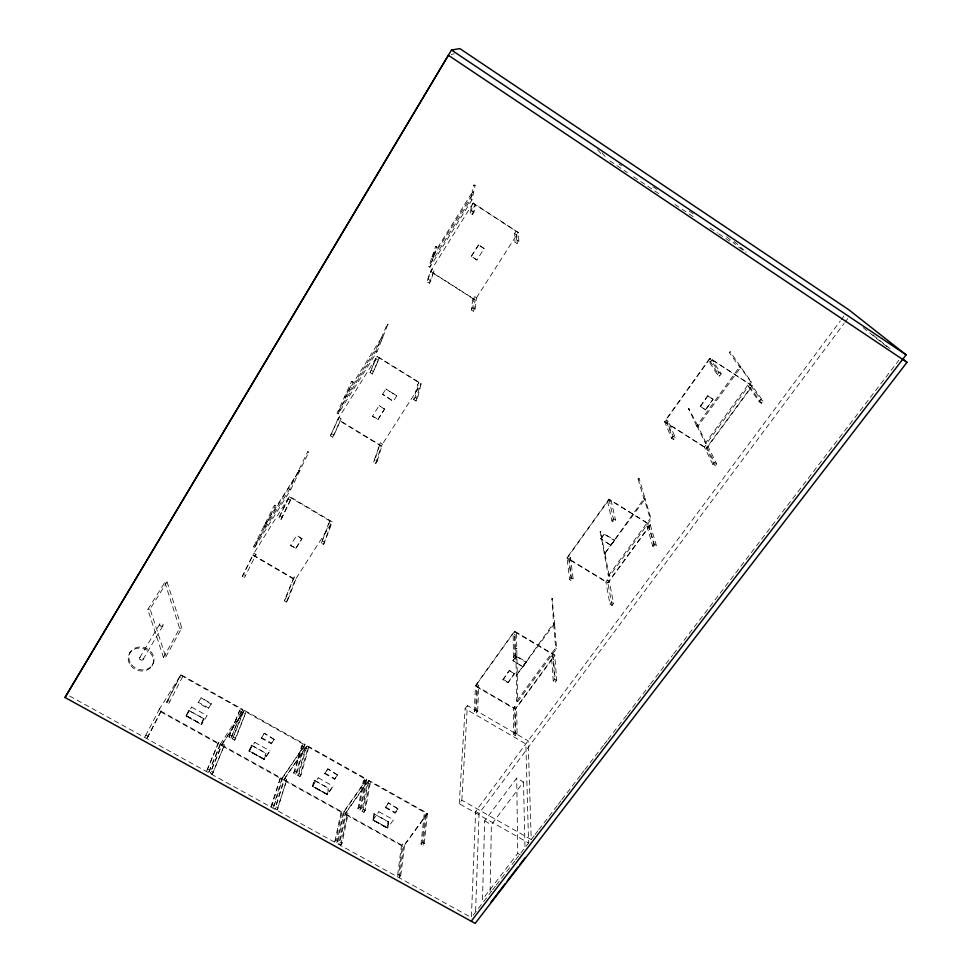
<?xml version="1.0" encoding="UTF-8"?>
<svg xmlns="http://www.w3.org/2000/svg" width="972" height="972" viewBox="0 0 972 972"><rect width="100%" height="100%" fill="white"/><g stroke="black" fill="none" stroke-linecap="round" stroke-linejoin="round"><path stroke-width="0.73" stroke-dasharray="4.86 3.65" d="M502.986 679.817L509.474 670.291L514.48 673.778L507.979 682.745L502.986 679.817L509.474 670.291M490.119 891.409L491.395 824.706L523.483 781.998L516.703 778.098L484.676 820.903L482.489 899.44L517.76 853.416L516.703 778.098M432.127 256.644L435.663 246.463L436.707 246.997L433.354 256.887L432.163 256.535L432.576 257.373L473.498 192.711C472.198 190.172 473.911 193.489 472.611 192.906C471.493 192.322 473.036 182.226 475.114 185.385L471.93 199.94L429.855 267.227L428.749 266.51L432.212 256.426L472.416 192.019L470.813 199.211L428.749 266.51M475.6 911.347L479.062 813.418L844.073 323.433M471.408 916.718L475.612 811.462L840.306 320.906M477.677 711.188L478.783 685.491L476.778 684.312L475.587 709.973L474.263 711.82L476.341 713.023L477.677 711.188L475.587 709.973M476.341 713.023L477.495 687.277L478.783 685.491M474.263 711.82L475.515 685.552L514.48 631.132L554.733 655.079L556.725 680.364L555.34 682.247L553.25 681.02L551.44 656.234L552.776 654.411L554.648 679.136L553.25 681.02M461.822 800.199L467.374 705.526L528.148 740.81L531.21 839.541L461.822 800.199L459.246 803.698L528.586 842.967L525.852 743.896L465.114 708.673L467.374 705.526M459.246 803.698L465.114 708.673M554.66 623.489L516.436 675.285L553.615 623.198L554.66 623.489L552.084 598.448L553.53 623.599L554.562 623.769L553.53 623.599M639.151 478.746L638.021 478.856L639.126 478.637L645.165 498.915L604.207 554.332L644.12 498.454L645.189 498.636M421.01 844.097L422.261 842.396L425.372 812.799L424.157 814.451L421.01 844.097L423.027 845.227L424.278 843.526L427.376 813.26L368.607 780.212L345.121 813.588L338.815 843.793L340.856 844.923L342.059 843.222L348.11 813.661L346.154 812.568L340.018 842.092L338.815 843.793M423.027 845.227L426.101 815.544L424.157 814.451M484.129 248.54L478.516 244.908L484.129 248.54L476.924 260.01L471.323 256.401L478.516 244.908M475.162 309.157L476.487 297.748L474.275 296.339L472.854 298.538L471.371 309.971L473.692 311.453L475.162 309.157L472.842 307.674L474.275 296.339M473.692 311.453L475.101 299.716L430.462 271.237L427 281.746L429.345 283.241L430.803 280.92L434.034 270.653L431.787 269.22L427 281.746M400.719 875.59L404.583 845.069L402.651 843.988L401.46 845.616L397.487 876.149L399.492 877.254L400.719 875.59L398.714 874.484L402.651 843.988M399.492 877.254L403.477 846.041L427.376 813.26M435.578 246.596L436.683 247.046M476.924 260.01L471.359 256.195M473.923 185.154L474.409 185.883L475.114 185.385M398.058 808.935L388.387 802.836L385.325 807.611L395.082 813.078L398.058 808.935L388.387 802.836M395.082 813.078L398.156 808.303M374.038 813.661L372.835 820.149L387.439 828.278L388.521 821.753L373.916 813.831L388.411 821.911M388.521 821.753L387.561 828.12L372.956 819.979M378.849 811.729L393.502 819.773L387.439 828.278M363.99 812.313L365.217 810.575L370.478 781.938L369.287 783.614L363.99 812.313L361.936 811.158L367.307 782.509L369.287 783.614M361.936 811.158L363.163 809.421L368.607 780.212M359.944 810.053L365.399 781.427L363.419 780.322L364.597 778.633L359.118 807.173L357.89 808.911L359.944 810.053L361.171 808.315L366.699 779.131L306.933 745.524L283.873 779.532L275.1 808.668L277.178 809.81L286.825 779.568L284.832 778.463L275.1 808.668M472.465 214.569L473.972 212.151L475.381 204.703L473.935 207.012L472.465 214.569L470.084 213.026L471.663 205.542L473.935 207.012M357.89 808.911L363.419 780.322M340.856 844.923L346.943 815.314L348.11 813.661M470.084 213.026L471.59 210.608L473.133 203.063L518.307 232.478L518.866 241.335L517.335 243.705L514.978 242.186L514.613 233.487L516.071 231.202L516.509 239.805L514.978 242.186M338.037 841.011L344.246 811.511L342.278 810.417L341.111 812.07L334.793 841.582L336.834 842.712L338.037 841.011L335.996 839.881L342.278 810.417M336.834 842.712L343.213 812.531L366.699 779.131M337.563 775.012L327.771 768.84L324.709 773.676L334.635 779.228L337.563 775.012L327.771 768.84M433.354 256.887L429.855 267.227M327.212 794.719L328.791 788.401L314.065 780.188L312.364 786.445L327.212 794.719L333.165 786.056L327.357 794.428L312.51 786.154M334.635 779.228L337.697 774.405M413.708 399.601L415.105 397.402L418.896 382.603L417.547 384.705L413.708 399.601L415.98 401.011L417.389 398.824L421.168 383.648L377.185 356.323L337.624 419.588L381.146 446.112L421.168 383.648M415.98 401.011L419.734 386.066L417.547 384.705M318.269 777.867L333.141 786.178M299.874 776.555L301.077 774.781L308.78 747.249L307.614 748.962L299.874 776.555L297.784 775.389L305.597 747.833L307.614 748.962M297.784 775.389L298.987 773.615L306.933 745.524M295.755 774.259L303.653 746.739L301.648 745.609L302.802 743.884L294.868 771.318L293.666 773.092L295.755 774.259L296.958 772.485L304.989 744.431L244.203 710.253L221.592 744.904L210.256 772.922L212.37 774.089L224.508 744.904L222.466 743.774L210.256 772.922M293.666 773.092L301.648 745.609M277.178 809.81L286.825 779.568M274.262 805.824L282.901 777.381L280.896 776.276L271.006 806.42L273.083 807.562L274.262 805.824L272.184 804.682L280.896 776.276M273.083 807.562L281.941 778.463L304.989 744.431M377.185 461.238L382.458 444.07L380.295 442.758L373.564 461.979L375.824 463.352L377.185 461.238L374.925 459.865L380.295 442.758M375.824 463.352L381.255 445.747L337.782 419.248L330.407 435.808L332.691 437.193L334.04 435.055L341.111 418.859L338.924 417.523L330.407 435.808M396.783 395.762L385.86 389.019L396.783 395.762L393.356 401.315L382.543 394.243L393.356 401.315M275.355 505.671L274.335 505.233L275.343 505.719L254.506 547.637L253.461 547.029L274.359 505.185M429.345 283.241L434.034 270.653M351.536 381.376L352.544 381.935L351.572 381.34L337.065 413.234L338.147 413.89L377.015 351.73L388.047 323.931L387.245 324.101L375.921 351.05L337.065 413.234M384.523 409.212L379.189 405.518L372.483 416.223L377.926 419.552L384.523 409.212L379.189 405.518M264.129 759.569L266.231 753.482L251.25 745.123L249.014 751.149L264.129 759.569L269.985 750.749L264.275 759.278L249.172 750.858M274.189 739.485L264.275 733.228L261.213 738.125L271.322 743.787L274.189 739.485L264.275 733.228M271.322 743.787L274.383 738.902M377.926 419.552L384.633 408.872M372.483 416.223L378.047 419.211M254.81 742.401L269.937 750.858M323.603 544.405L330.893 524.297L328.767 523.033L330.018 521.077L321.38 543.081L323.603 544.405L332.303 521.915L289.462 496.425L252.72 555.194L295.124 579.956L332.303 521.915M251.651 745.694L249.719 751.004L263.813 758.865L265.599 753.543M321.38 543.081L328.767 523.033M234.604 740.166L246.025 711.954L235.783 738.356L234.604 740.166L232.478 738.975L242.842 712.561L244.883 713.715M287.736 600.064L296.339 578.073L294.224 576.833L284.286 600.745L286.485 602.008L287.736 600.064L285.549 598.776L294.224 576.833M232.478 738.975L244.203 710.253M286.485 602.008L295.306 579.494L252.939 554.745L242.283 576.36L244.507 577.66L245.746 575.679L243.522 574.379L253.923 553.287L256.049 554.526L244.507 577.66M231.032 738.173L241.445 711.783L239.404 710.629L240.546 708.88L228.906 736.983L231.032 738.173L242.818 709.463L180.986 674.702L158.545 710.581L219.976 744.722L242.818 709.463M228.906 736.983L239.404 710.629M212.37 774.089L224.508 744.904M372.349 374.026L379.274 357.988L372.349 374.026L370.04 372.592L375.727 358.741L377.938 360.114M208.822 772.133L221.094 743.009L219.065 741.879L217.935 743.592L206.708 770.966L208.822 772.133L220.207 744.139L158.837 710.022M301.903 538.877L296.764 535.293L290.458 545.377L295.767 548.5L301.903 538.877L296.764 535.293M206.708 770.966L219.065 741.879M370.04 372.592L377.185 356.323M295.767 548.5L302.085 538.427M697.811 426.416L696.827 425.797L697.811 426.416L740.883 367.076L730.239 351.767L729.316 352.52L739.838 367.246L740.822 367.173L739.826 366.529L696.803 425.833L697.86 425.821L706.413 443.754L751.538 382.093L740.822 367.173M290.458 545.377L295.962 548.05M307.699 451.713L308.695 452.247L307.723 451.664L289.51 489.341L253.461 547.029M332.691 437.193L341.111 418.859M387.221 324.15L388.241 324.721M188.811 710.265L186.041 716.048L201.398 724.614L204.035 718.77L188.702 710.447L204.035 718.77M208.36 708.527L208.615 707.968L198.349 702.221L198.081 702.78L208.36 708.527L211.422 703.594L201.143 697.823L198.081 702.78M211.422 703.594L211.167 704.141L201.143 697.823M203.403 718.77L201.095 723.909L186.77 715.927L189.151 710.872M338.147 413.89L352.52 381.984M281.139 519.303L291.418 498.114L281.139 519.303L278.891 517.967L288.028 498.806L290.178 500.094M191.703 707.142L207.145 715.635L201.398 724.614M278.891 517.967L289.462 496.425M254.506 547.637L290.567 489.973L308.671 452.296M168.8 703.461L182.785 676.403L181.667 678.189L179.589 677.022L166.637 702.258L168.8 703.461L169.954 701.626L167.792 700.411L166.637 702.258M167.792 700.411L180.986 674.702M147.039 738.064L161.704 709.973L159.639 708.831L144.889 736.873L147.039 738.064L148.181 736.254L161.704 709.973M605.155 553.797L604.098 553.615L605.119 554.113L600.271 531.38L608.338 575.825L609.335 576.432L651.191 519.23L645.092 499.049L644.12 498.454L650.183 518.598L651.191 519.23M644.096 498.49L645.116 499.013M165.75 656.999L181.8 627.961L167.05 581.924L164.863 582.362L147.756 609.48L163.478 657.437L165.75 656.999L150.053 609.031L167.05 581.924M163.478 657.437L179.638 628.386L164.863 582.362M433.269 257.106L432.212 256.426M151.972 665.869L152.604 664.763M143.103 659.429L162.956 625.604M139.81 657.582L159.858 623.842M129.604 653.318L130.272 652.224M473.133 203.063L430.389 271.455L475.077 299.959L518.307 232.478M242.283 576.36L243.522 574.379M254.846 556.446L256.049 554.526M144.889 736.873L146.031 735.075L148.181 736.254M382.421 394.571L385.86 389.019M471.323 256.401L478.491 245.114M186.041 716.048L191.763 707.033M284.286 600.745L285.549 598.776M373.564 461.979L374.925 459.865M471.371 309.971L472.842 307.674M515.84 648.725L516.873 648.47L515.816 648.579L516.727 701.091L517.699 701.663L516.509 632.845L515.184 634.692L515.549 658.724L513.435 657.485L513.167 633.489L515.184 634.692M251.25 745.123L266.231 753.482M249.014 751.149L254.846 742.292M740.846 366.505L739.801 367.197M261.213 738.125L264.08 733.811M271.006 806.42L272.184 804.682M314.065 780.188L328.791 788.401M314.442 780.808L313.02 786.287L326.908 793.966L328.196 788.474M312.364 786.445L318.294 777.746M324.709 773.676L327.625 769.447M334.793 841.582L335.996 839.881M374.439 814.293L373.467 819.979L387.123 827.524L387.962 821.838M372.835 820.149L378.873 811.596M385.325 807.611L388.29 803.455M569.58 579.628L571.014 577.635L568.438 556.276L570.491 557.527L573.152 578.935L571.706 580.928L569.58 579.628L567.004 557.746L608.982 499.11L650.219 524.746L656.379 545.462L654.873 547.491L652.734 546.167L646.854 525.864L648.3 523.896L654.241 544.138L656.379 545.462M675.248 437.497L673.061 436.1L666.172 419.77L668.274 421.107L675.248 437.497L673.693 439.66L671.506 438.263L664.544 421.496L709.852 358.194L752.085 385.69L763.032 401.059L761.404 403.259L759.217 401.837L748.659 386.759L750.214 384.645L760.845 399.638L763.032 401.059M570.491 557.527L569.118 559.459L571.706 580.928M668.274 421.107L666.792 423.185L673.693 439.66M710.629 362.021L712.172 359.871L721.188 373.868L719.572 376.103L717.36 374.657L708.503 360.636L710.629 362.021L719.572 376.103M513.435 657.485L514.808 655.578L514.48 631.132M611.91 520.907L613.393 518.841L615.555 520.19L614.073 522.243L611.91 520.907L607.646 501.503L609.723 502.791L611.145 500.811L615.555 520.19M671.506 438.263L673.061 436.1M717.36 374.657L718.976 372.422L709.852 358.194M512.973 660.498L516.241 655.966L526.277 661.896L523.009 666.95L512.973 660.498L523.009 666.95M600.83 538.731L604.329 533.871L614.596 540.189L611.169 545.486L600.83 538.731L611.169 545.486M512.985 661.021L516.241 655.966M600.915 539.181L604.329 533.871M515.549 658.724L516.922 656.829L514.808 655.578M700.241 406.272L707.823 395.786L713.071 399.188L705.672 409.99L700.241 406.272L705.672 409.99M700.423 406.612L707.823 395.786M507.979 682.745L514.48 673.232M705.49 409.649L713.071 399.188M522.997 666.415L526.277 661.896M611.072 545.037L614.596 540.189M516.727 701.091L555.62 647.911L553.615 623.198M608.338 575.825L650.183 518.598M706.413 443.754L705.393 443.098L750.506 381.425L739.826 366.529M517.699 701.663L556.604 648.494L554.562 623.769M514.686 706.462L513.386 708.236L513.666 734.674L515.731 735.877L517.068 734.054L516.667 707.628L514.686 706.462L515.014 732.852L513.666 734.674M607.269 579.956L605.872 581.864L609.966 604.134L612.081 605.422L613.539 603.454L609.298 581.195L607.269 579.956L612.081 605.422M705.939 445.14L704.433 447.193L712.913 464.592L715.076 465.977L716.656 463.851L708.017 446.464L705.939 445.14L714.481 462.465L716.656 463.851M515.731 735.877L515.367 708.819L554.733 655.079M650.219 524.746L607.816 582.617L567.004 557.746M715.076 465.977L706.328 448.141L752.085 385.69M397.487 876.149L398.714 874.484M609.966 604.134L611.424 602.166L613.539 603.454M652.734 546.167L654.241 544.138M712.913 464.592L714.481 462.465M759.217 401.837L760.845 399.638M841.205 319.691L843.927 316.046M844.972 322.218L847.693 318.573M473.23 915.15L487.993 895.892M488.916 894.69L491.686 891.069M492.61 889.866L495.38 886.257M496.303 885.055L511.078 865.797M512.001 864.594L514.771 860.985M515.695 859.77L534.163 835.701M535.086 834.498L537.856 830.89M538.78 829.687L557.248 805.606M558.171 804.403L560.941 800.794M561.865 799.592L580.32 775.51M581.244 774.307L584.014 770.699M584.937 769.496L603.405 745.427M604.329 744.224L607.099 740.603M608.022 739.4L626.49 715.331M627.414 714.128L649.575 685.236M650.499 684.033L672.648 655.14M673.572 653.937L898.857 360.235M517.226 675.2L516.314 674.617L517.335 674.835M451.3 54.541L454.24 53.8M147.756 609.48L150.053 609.031M179.638 628.386L181.8 627.961M69.583 696.049L471.384 917.556M207.862 769.192L209.976 770.359M211.422 771.148L213.536 772.315M276.279 806.93L278.357 808.084M340.018 842.092L342.059 843.222M230.085 735.172L232.211 736.363M233.657 737.165L235.783 738.356M294.868 771.318L296.958 772.485M298.987 773.615L301.077 774.781M359.118 807.173L361.171 808.315M363.163 809.421L365.217 810.575M422.261 842.396L424.278 843.526M186.199 715.769L201.556 724.322M372.981 819.858L387.585 827.986M186.15 715.878L201.508 724.444M249.136 750.979L264.238 759.399M312.474 786.275L327.333 794.549M221.592 744.904L281.941 778.463M283.873 779.532L343.213 812.531M345.121 813.588L403.477 846.041M261.419 737.541L271.516 743.191M324.855 773.068L334.781 778.621M385.422 806.979L395.179 812.446M180.707 675.236L242.587 710.022M517.76 853.416L520.251 854.813M475.612 811.462L479.062 813.418M484.676 820.903L491.395 824.706M515.014 732.852L517.068 734.054M475.515 685.552L515.367 708.819M509.474 670.826L514.48 673.778M502.986 679.27L507.979 682.198M280.179 515.925L282.427 517.25M322.68 541.064L324.903 542.376M554.648 679.136L556.725 680.364M516.254 656.489L526.289 662.43M289.267 496.838L332.145 522.341M551.44 656.234L553.445 657.424L555.34 682.247M289.51 489.341L290.567 489.973M555.62 647.911L556.604 648.494M331.756 433.658L334.04 435.055M571.014 577.635L573.152 578.935M604.426 534.308L614.681 540.639M371.438 370.368L373.746 371.802M415.105 397.402L417.389 398.824M375.921 351.05L377.015 351.73M377.063 356.615L421.083 383.964M646.854 525.864L648.907 527.14L654.873 547.491M428.458 279.414L430.803 280.92M664.544 421.496L706.328 448.141M708.005 396.114L713.266 399.516M473.109 203.221L518.319 232.66M514.613 233.487L516.861 234.945L517.335 243.705M748.659 386.759L750.761 388.132L761.404 403.259M471.59 210.608L473.972 212.151M516.509 239.805L518.866 241.335M718.976 372.422L721.188 373.868M470.813 199.211L471.93 199.94M750.506 381.425L751.538 382.093M618.982 163.989L621.497 165.677M652.892 186.721L657.91 190.087M689.318 211.131L694.336 214.496M609.857 160.866L627.365 172.591M633.623 176.782L659.903 194.388M674.92 204.448L694.944 217.85M709.961 227.91L717.458 232.94M718.709 233.778L731.223 242.162M738.732 247.192L746.241 252.222M730.203 351.73L729.352 352.557M872.978 334.988L890.583 349.118M863.16 327.625L887.545 347.247M734.067 241.469L744.03 250.266M726.692 236.67L735.512 244.519M697.835 425.772L688.589 408.507L696.815 426.441M601.935 152.835L607.354 159.189M597.622 149.688L602.105 155.022M688.358 409.321L689.391 408.775M696.827 425.797L705.393 443.098M638.033 478.917L644.023 498.867M551.537 599.056L552.618 598.898M600.903 531.72L599.821 531.988M608.982 499.11L614.073 522.243M605.058 554.198L609.335 576.432M523.483 781.998L524.977 847.037M344.27 397.463L345.376 397.84L382.664 338.135L382.458 337.308L381.656 337.442L382.664 338.135L381.632 337.478L344.27 397.402M345.461 397.524L344.355 397.208L345.461 397.524M263.886 526.204L264.955 526.605L299.449 470.254L263.886 526.204M265.04 526.362L263.959 526.01L265.028 526.411M298.574 470.618L299.668 471.031L298.574 470.618M243.984 710.811L221.349 745.488L281.759 779.07L304.819 745.014L243.984 710.811M306.763 746.119L283.69 780.139L343.08 813.163L366.578 779.751L306.763 746.119M368.497 780.82L344.987 814.22L403.392 846.685L427.315 813.892L368.497 780.82M514.48 631.642L475.49 686.111L515.367 709.39L554.781 655.602L514.48 631.642M609.08 499.523L567.065 558.195L607.901 583.103L650.353 525.172L609.08 499.523M710.046 358.486L664.69 421.848L706.51 448.517L752.316 386.005L710.046 358.486M139.992 659.417A1.895 1.652 22.3 0 0 143.176 659.271A1.895 1.652 22.3 0 0 141.195 656.817A1.895 1.652 22.3 0 0 139.992 659.417M160.016 625.591A1.786 1.58 22.8 0 0 163.029 625.458A1.786 1.58 22.8 0 0 161.17 623.113A1.786 1.58 22.8 0 0 160.016 625.591M130.856 665.735A12.855 11.214 22.2 0 0 152.519 664.848A12.855 11.214 22.2 0 0 139.032 648.105A12.855 11.214 22.2 0 0 130.856 665.735M131.524 664.629A12.83 11.202 22.3 0 0 153.151 663.742A12.83 11.202 22.3 0 0 139.689 647.024A12.83 11.202 22.3 0 0 131.524 664.629"/><path stroke-width="1.46" d="M902.32 358.547L907.01 362.313L475.174 923.4L64.99 697.483L451.506 50.034L459.841 48.6L848.665 309.667L906.135 354.841L471.238 921.225M64.99 697.483L448.371 55.283L907.01 362.313M490.799 902.368L505.294 883.524M507.105 881.167L517.979 867.036M519.789 864.679L525.22 857.62M451.506 50.034L906.135 354.841"/></g></svg>
